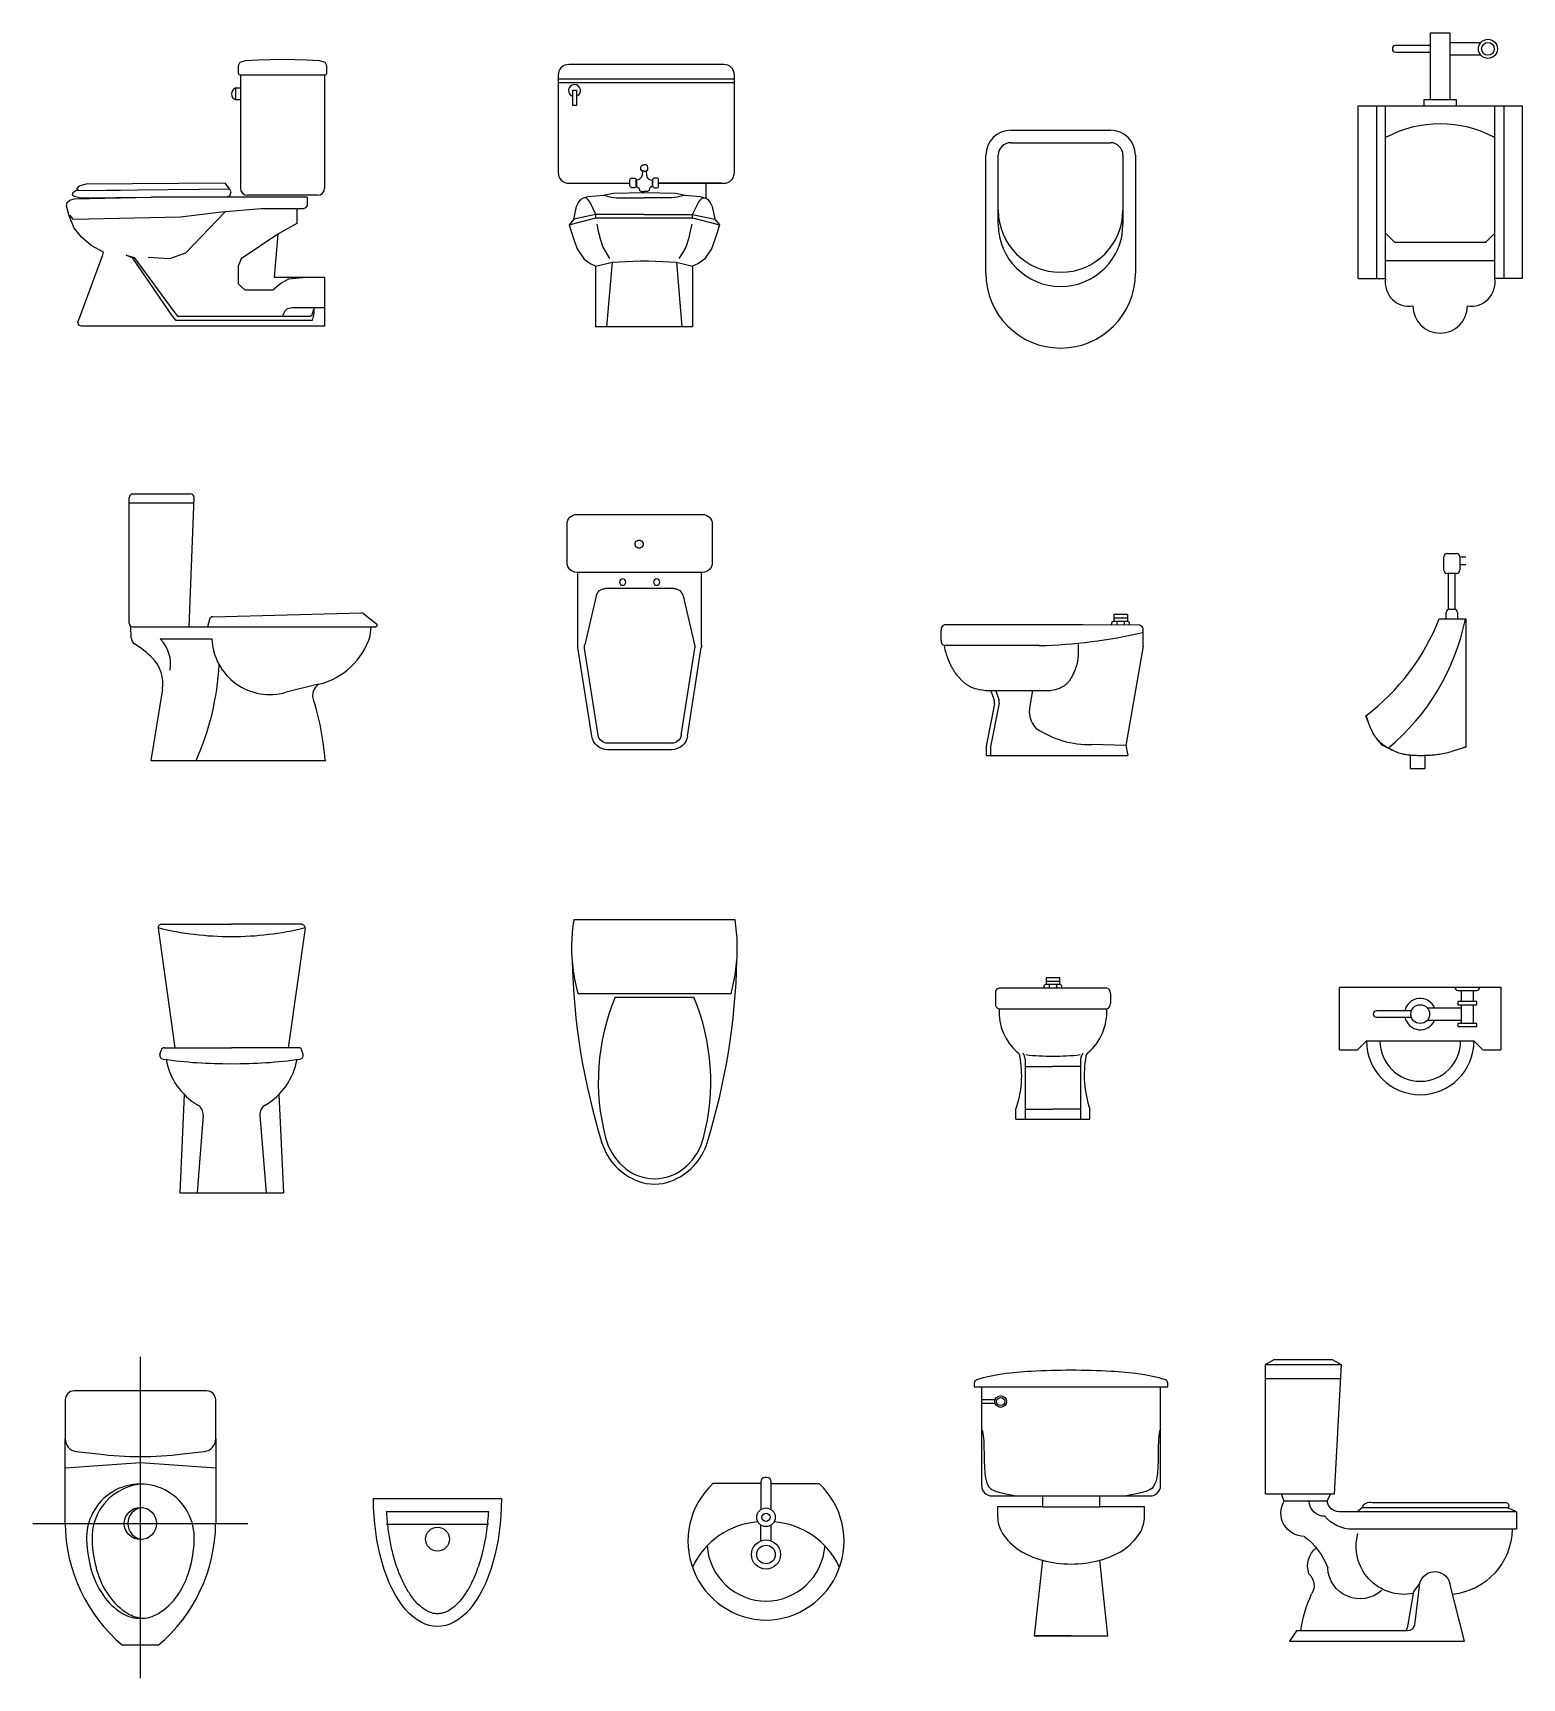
# Model space of a CAD drawing. Header units: millimetres. Extents: x 11744 to 20596, y 10966 to 15558.
# Drawn here: x 16440 to 20596, y 10966 to 15558 of the extents above; entities that cross this region are included whole.
import ezdxf

# ---------------------------------------------------------------- set-up
doc = ezdxf.new("R2010")
doc.units = ezdxf.units.MM
doc.layers.add('cad-block.com', color=44, linetype='Continuous')

# ---------------------------------------------------------------- blocks, each defined once
blk = doc.blocks.new('mc-xibet1')
for p, q in [((-235, 700), (-235, 385)), ((0, 700), (0, 385)), ((-48.6, 360), (-483.9, 360)), ((-20, 365), (-215, 365)), ((0, 136.1), (0, 0)), ((0, 50.3), (-89.5, 50.3))]:
    blk.add_line(p, q)
blk.add_lwpolyline([(-117.5, 745), (-49.4, 742.8), (-14.2, 741), (0.9, 736.7), (5, 727.6), (5, 705, -0.414214), (0, 700), (-235, 700, -0.414214), (-240, 705), (-240, 727.6), (-235.9, 736.7), (-220.8, 741), (-185.6, 742.8)], format="xyb", close=True)
blk.add_lwpolyline([(-235, 665.1), (-235, 631.2), (-248, 631.2), (-248, 665.1)], close=True)
for points in [[(-274.8, 360), (-264.6, 363.4), (-260.9, 374.5), (-264.6, 381.9), (-694.4, 377.3), (-702.8, 371.7), (-704.6, 366.2), (-699.1, 362.5), (-680.6, 357.9), (-485.5, 360)], [(-264.6, 381.9), (-277.6, 398.5), (-664.9, 395.7), (-686.1, 390.2), (-692.6, 382.8), (-686.1, 379.1), (-570.5, 378.6)], [(0, 0), (-678.6, 0), (-685.3, 2.3), (-688.6, 11.2), (-683, 24.4), (-618.9, 199.1), (-616.7, 205.7), (-651, 224.5), (-678.6, 247.7), (-698.5, 273.1), (-712.9, 307.4), (-720, 334.7), (-718.4, 345), (-710.7, 351.6), (-698.5, 354.9), (-483.9, 360)], [(-77.7, 327.1), (-177.4, 327.1), (-287.7, 317.8), (-402.1, 303.5), (-700.5, 297.4), (-710.7, 309.7)], [(-48.6, 360), (-48.6, 336.2), (-53.2, 329.8), (-59.5, 327.1), (-77.7, 327.1), (-77.7, 286.3), (-130.4, 256.6), (-140.6, 136.1), (0, 136.1)], [(-277.2, 318.7), (-387.8, 203.5), (-432.8, 187.1), (-492, 191.2)], [(-130.4, 256.6), (-232.5, 187.1), (-240.7, 166.7), (-240.7, 117.7), (-222.3, 101.3), (-144.7, 101.3), (-122.2, 119.7), (-99.7, 132), (-52.7, 136.1)], [(-30.2, 50.3), (-30.2, 33.9), (-34.3, 15.6), (-40.4, 15.6), (-414.4, 15.6), (-424.6, 27.8), (-535, 189.2), (-553.3, 197.3), (-530.9, 191.2), (-420.5, 40.1), (-410.3, 27.8), (-40.4, 27.8), (-34.8, 31.6), (-32.4, 37.5), (-30.2, 47.3)], [(-89.5, 50.3), (-104.2, 47.6), (-110.6, 41.2), (-114.6, 33.7), (-117, 27.8)]]:
    blk.add_lwpolyline(points)
for centre, radius, start, end in [((-241.8, 648.1), 17.9, 107.2999, 250.737), ((-215, 385), 20, 180, 270), ((-20, 385), 20, 270, 0)]:
    blk.add_arc(centre, radius, start, end)
blk = doc.blocks.new('md-xibet1')
for p, q in [((-240.3, 692.1), (251.7, 692.1)), ((-240.3, 682.1), (251.7, 682.1)), ((-9.6, 436.8), (-9.6, 444.4)), ((-6.9, 436.8), (-9.6, 436.8)), ((-6.9, 434.2), (-6.9, 436.8)), ((0, 434.2), (-6.9, 434.2)), ((-4.4, 452.4), (0, 452.4)), ((4.4, 452.4), (0, 452.4)), ((0, 434.2), (6.9, 434.2)), ((6.9, 434.2), (6.9, 436.8)), ((6.9, 436.8), (9.6, 436.8)), ((9.6, 436.8), (9.6, 444.4)), ((172.3, 358.5), (172.3, 400.5)), ((-210, 285), (-135, 304.3)), ((-196.8, 300), (-210, 285)), ((-135, 313.7), (-196.8, 300)), ((-135, 304.3), (-135, 313.7)), ((-135, 304.3), (0, 304.3)), ((0, 304.3), (135, 304.3)), ((135, 313.7), (196.8, 300)), ((135, 304.3), (135, 313.7)), ((196.8, 300), (210, 285)), ((210, 285), (202.5, 260.4)), ((196.8, 243.3), (187.5, 217.3)), ((202.5, 260.4), (196.8, 243.3)), ((-90, 180), (-11.4, 184.5)), ((-11.4, 184.5), (0, 184.5)), ((0, 184.5), (11.4, 184.5)), ((11.4, 184.5), (90, 180)), ((167.6, 188.6), (151.4, 176.5)), ((187.5, 217.3), (167.6, 188.6)), ((-135, 168.7), (-90, 180)), ((-135, 0), (-135, 168.7)), ((90, 180), (105, 0)), ((151.4, 176.5), (135, 168.7)), ((135, 168.7), (135, 0)), ((0, 0), (-135, 0)), ((135, 0), (0, 0))]:
    blk.add_line(p, q)
blk.add_lwpolyline([(39.9, 400.5), (221.7, 400.5, 0.414214), (251.7, 430.5), (251.7, 702.1, 0.414214), (221.7, 732.1), (-210.3, 732.1, 0.414214), (-240.3, 702.1), (-240.3, 430.5, 0.414214), (-210.3, 400.5), (-39.9, 400.5)], format="xyb")
blk.add_lwpolyline([(-189.1, 617.6), (-199.3, 617.6), (-199.3, 660.2), (-189.1, 660.2)], close=True)
for points in [[(-23.2, 410.1), (-23.2, 393.2, -0.414214), (-28.2, 388.2), (-34.9, 388.2, -0.414214), (-39.9, 393.2), (-39.9, 410.1, -0.414214), (-34.9, 415.1), (-28.2, 415.1, -0.414214)], [(23.2, 410.1), (23.2, 393.2, 0.414214), (28.2, 388.2), (34.9, 388.2, 0.414214), (39.9, 393.2), (39.9, 410.1, 0.414214), (34.9, 415.1), (28.2, 415.1, 0.414214)]]:
    blk.add_lwpolyline(points, format="xyb", close=True)
for points in [[(-5.1, 434.2), (-6.3, 423.1), (-8.3, 416.7), (-12.9, 412.4), (-17.2, 409.9), (-21.8, 409), (-21.8, 391.2), (-17.2, 388.6), (-14.6, 385.7), (-13.5, 380.8), (-11.5, 379.1), (-7.7, 378), (0, 378)], [(-9.6, 444.4), (-8.6, 448.2), (-7, 450.6), (-4.4, 452.4)], [(5.1, 434.2), (6.3, 423.1), (8.3, 416.7), (12.9, 412.4), (17.2, 409.9), (21.8, 409), (21.8, 391.2), (17.2, 388.6), (14.6, 385.7), (13.5, 380.8), (11.5, 379.1), (7.7, 378), (0, 378)], [(9.6, 444.4), (8.6, 448.2), (7, 450.6), (4.4, 452.4)], [(-196.8, 300), (-189.2, 335.7), (-183.6, 346.7), (-176.6, 355.9), (-169.4, 360.2), (-156.2, 363.3), (-114, 367.1), (-87.1, 373.4), (0, 375), (87.1, 373.4), (114, 367.1), (156.2, 363.3), (169.4, 360.2), (176.6, 355.9), (183.6, 346.7), (189.2, 335.7), (196.8, 300)], [(-23.2, 400.5), (-21.8, 400.5)], [(21.8, 400.5), (23.2, 400.5)], [(215.9, 400.5), (39.9, 400.5)], [(-135, 313.7), (-150.9, 346.5), (-156.5, 354), (-162.2, 359.6), (-165.3, 360.2)], [(-114, 367.1), (-91.5, 361.5), (-77.1, 359.6), (0, 359.6)], [(114, 367.1), (91.5, 361.5), (77.1, 359.6), (0, 359.6)], [(135, 313.7), (150.9, 346.5), (156.5, 354), (162.2, 359.6), (165.3, 360.2)], [(-210, 285), (-202.5, 260.4), (-196.8, 243.3), (-187.5, 217.3), (-167.6, 188.6), (-151.4, 176.5), (-135, 168.7)], [(0, 313.7), (-135, 313.7)], [(-132.7, 286.4), (-128.5, 267.3), (-123.2, 245.2), (-115.8, 221.9), (-106.3, 206.1), (-96.7, 190.2)], [(0, 313.7), (135, 313.7)], [(132.7, 286.4), (128.5, 267.3), (123.2, 245.2), (115.8, 221.9), (106.3, 206.1), (96.7, 190.2)], [(135, 304.3), (210, 285)], [(-90, 180), (-105, 0)], [(90, 180), (135, 168.7)]]:
    blk.add_lwpolyline(points)
blk.add_arc((-194.7, 659.2), 16.7, 289.458, 253.8834)
blk = doc.blocks.new('mb-xibet1')
for p, q in [((-175.5, 0), (175.5, 0)), ((-202.5, -135), (-202.5, -27)), ((202.5, -27), (202.5, -135)), ((175.5, -162), (-175.5, -162)), ((-172.7, -364.8), (-172.7, -162)), ((172.7, -364.8), (172.7, -162)), ((-121.4, -227.9), (-153.1, -363.8)), ((95.1, -207), (-95.1, -207)), ((121.4, -227.9), (153.1, -363.8)), ((-133.8, -618.9), (-172.1, -371.7)), ((-116, -616.1), (-153.5, -374.1)), ((116, -616.1), (153.5, -374.1)), ((133.8, -618.9), (172.1, -371.7)), ((89.3, -639), (-89.3, -639)), ((89.3, -657), (-89.3, -657))]:
    blk.add_line(p, q)
at = {"extrusion": (0, 0, -1)}
for centre, major_axis, start_param, end_param in [((-175.5, -27), (19.1, 19.1), 3.926991, 5.497787), ((175.5, -27), (-19.1, 19.1), 0.785398, 2.356194), ((-1.5, -83.2), (-7.95, 7.95), 5.497787, 8.63938), ((-1.5, -83.2), (-7.95, 7.95), 2.356194, 5.497787), ((-175.5, -135), (-19.1, 19.1), 3.926991, 5.497787), ((175.5, -135), (19.1, 19.1), 0.785398, 2.356194), ((-47.5, -189), (6.36, 6.36), 3.926991, 10.210176), ((47.5, -189), (6.36, 6.36), 3.926991, 10.210176), ((-95.1, -234), (-19.1, 19.1), 5.72721, 7.068583), ((95.1, -234), (19.1, 19.1), -0.785398, 0.555976), ((-127.7, -364.8), (31.8, 31.8), 3.773102, 3.926991), ((-127.7, -364.8), (31.8, 31.8), 3.773102, 3.926991), ((-126.8, -370), (-19.1, 19.1), 5.343898, 5.72721), ((126.8, -370), (19.1, 19.1), 0.555976, 0.939287), ((127.7, -364.8), (-31.8, 31.8), 2.356194, 2.510084), ((-89.3, -612), (31.8, 31.8), 2.356194, 3.773102), ((-89.3, -612), (-19.1, 19.1), 3.926991, 5.343898), ((89.3, -612), (19.1, 19.1), 0.939287, 2.356194), ((89.3, -612), (-31.8, 31.8), 2.510084, 3.926991)]:
    blk.add_ellipse(centre, major_axis=major_axis, ratio=1, start_param=start_param, end_param=end_param, dxfattribs=at)
blk = doc.blocks.new('mc-xibet2')
for p, q in [((0, 0), (0, 351)), ((0, 336.5), (181.2, 336.5)), ((10, 361), (171.8, 361)), ((167.7, -10), (181.8, 350.6)), ((224.3, 10.9), (218.5, -10)), ((233.6, 18.3), (649, 29)), ((655.5, 26.8), (690.5, -1.1)), ((6, -40.3), (4.9, -8.6)), ((10, -10), (687.4, -10)), ((87, -43.8), (231.2, -43.8)), ((673, -34.9), (675.4, -10)), ((529.1, -170.4), (438.3, -192.4)), ((93, -184), (60.3, -383.1)), ((60.3, -383.1), (546.9, -383.1))]:
    blk.add_line(p, q)
for centre, radius, start, end in [((10, 351), 10, 90, 180), ((171.8, 351), 10, 357.7696, 90), ((10, 0), 10, 180, 270), ((233.9, 8.3), 10, 91.4775, 164.504), ((649.3, 19), 10, 51.4185, 91.4775), ((26, -40.5), 20, 179.3414, 238.129), ((16.2, -114.4), 100, 350.657, 44.8679), ((392.7, -37.4), 161.6, 182.2775, 286.3759), ((481.8, 24), 200, 283.6647, 342.8891), ((687.4, -5), 5, 270, 51.4185), ((-130.2, -291.8), 275.8, 44.8679, 58.129), ((-5.6, -167.7), 100, 350.657, 44.8679), ((-509.2, -74.2), 761.8, 336.0797, 356.8608), ((548.9, -201.4), 36.8, 122.256, 186.5277), ((-167.5, -429.8), 715.9, 3.7354, 18.2488)]:
    blk.add_arc(centre, radius, start, end)
for p in [(687.4, -10), (546.9, -383.1)]:
    blk.add_point(p)
blk = doc.blocks.new('mb-xibet2')
for p, q in [((225, 0), (-225, 0)), ((230.7, -51.1), (225, 0)), ((230.7, -104.2), (230.7, -51.1)), ((225.2, -154.5), (230.7, -104.2)), ((213.5, -206.4), (225.2, -154.5)), ((213.5, -206.4), (-213.5, -206.4)), ((-109.7, -215.8), (109.7, -215.8))]:
    blk.add_line(p, q)
for centre, radius, start, end in [((240.8, -77.6), 472.2, 170.5377, 187.7399), ((1627.4, -71.8), 1857.7, 181.2224, 197.2477), ((-1627.4, -71.8), 1857.7, 342.7523, 358.7776), ((240.8, -77.6), 472.2, 187.7399, 195.822), ((456.8, -451.9), 613.7, 157.3737, 194.7786), ((-456.8, -451.9), 613.7, 345.2214, 22.6263), ((12.4, -573.2), 166.7, 197.2477, 249.5476), ((23.7, -566.2), 165.8, 194.7786, 226.8543), ((-12.4, -573.2), 166.7, 290.4524, 342.7523), ((-23.7, -566.2), 165.8, 313.1457, 345.2214), ((0, -591.5), 131.2, 226.8543, 313.1457), ((0, -606.5), 131.2, 249.5476, 290.4524)]:
    blk.add_arc(centre, radius, start, end)
blk = doc.blocks.new('md-xibet2')
for p, q in [((-205.1, 738.3), (-158.2, 405)), ((-195.1, 749.4), (0, 749.4)), ((195.1, 749.4), (0, 749.4)), ((205.1, 738.3), (158.2, 405)), ((-199.7, 385.8), (-196.6, 397.5)), ((-186.9, 405), (0, 405)), ((186.9, 405), (0, 405)), ((199.7, 385.8), (196.6, 397.5)), ((-132.4, 274.8), (-144.6, 0)), ((132.4, 274.8), (144.6, 0)), ((-79.4, 216.8), (-96.3, 0)), ((79.4, 216.8), (96.3, 0)), ((-144.6, 0), (144.6, 0))]:
    blk.add_line(p, q)
for centre, radius, start, end in [((-195.1, 739.4), 10, 90, 186.4192), ((0, 1575.2), 859.9, 256.2007, 270), ((0, 1575.2), 859.9, 270, 283.7993), ((195.1, 739.4), 10, 353.5808, 90), ((-190, 383.3), 10, 165.3346, 261.8645), ((-186.9, 395), 10, 90, 165.3346), ((-10, 1642.4), 1282, 261.8645, 270.4469), ((0, 405.2), 185.8, 190.2249, 239.5635), ((10, 1642.4), 1282, 269.5531, 278.1355), ((0, 405.2), 185.8, 300.4365, 349.7751), ((186.9, 395), 10, 14.6654, 90), ((190, 383.3), 10, 278.1355, 14.6654), ((-109.3, 219.1), 30, 355.5565, 59.5635), ((109.3, 219.1), 30, 120.4365, 184.4435)]:
    blk.add_arc(centre, radius, start, end)
blk = doc.blocks.new('md-xibet3')
for p, q in [((-270, 705), (-270, 695)), ((-270, 695), (-250, 695)), ((-250, 695), (250, 695)), ((-250, 695), (-250, 420)), ((250, 695), (270, 695)), ((250, 420), (250, 695)), ((270, 695), (270, 705)), ((-250, 659.1), (-211.8, 659.1)), ((-250, 648.9), (-212, 648.9)), ((-250, 576.6), (-246.9, 570.1)), ((-246.9, 570.1), (-244.9, 558.9)), ((-244.9, 558.9), (-243.7, 543.9)), ((244.9, 558.9), (243.7, 543.9)), ((246.9, 570.1), (244.9, 558.9)), ((250, 576.6), (246.9, 570.1)), ((-243.7, 543.9), (-243.2, 526.4)), ((-243.2, 526.4), (-242.9, 507.5)), ((-242.9, 507.5), (-242.6, 488.4)), ((242.9, 507.5), (242.6, 488.4)), ((243.2, 526.4), (242.9, 507.5)), ((243.7, 543.9), (243.2, 526.4)), ((-242.6, 488.4), (-242, 470.1)), ((-242, 470.1), (-240.9, 453.8)), ((242, 470.1), (240.9, 453.8)), ((242.6, 488.4), (242, 470.1)), ((-240.9, 453.8), (-238.9, 440.5)), ((-238.9, 440.5), (-236.3, 429.9)), ((-236.3, 429.9), (-233, 421.8)), ((-233, 421.8), (-229.3, 415.7)), ((-229.3, 415.7), (-225.3, 411.3)), ((229.3, 415.7), (225.3, 411.3)), ((233, 421.8), (229.3, 415.7)), ((236.3, 429.9), (233, 421.8)), ((238.9, 440.5), (236.3, 429.9)), ((240.9, 453.8), (238.9, 440.5)), ((-225.3, 411.3), (-221, 408.1)), ((-221, 408.1), (-216.7, 405.9)), ((-220, 390), (-205, 390)), ((-220, 390), (-80, 390)), ((-216.7, 405.9), (-212.5, 404.3)), ((-212.5, 404.3), (-208.3, 402.8)), ((-208.3, 402.8), (-204, 401.5)), ((-204, 401.5), (-199.2, 400.1)), ((-199.2, 400.1), (-193.5, 398.6)), ((-193.5, 398.6), (-186.5, 397)), ((-186.5, 397), (-177.9, 395.1)), ((-177.9, 395.1), (-167.4, 392.8)), ((-167.4, 392.8), (-154.6, 390)), ((-80, 390), (-80, 360)), ((-80, 390), (80, 390)), ((80, 360), (80, 390)), ((80, 390), (220, 390)), ((167.4, 392.8), (154.6, 390)), ((177.9, 395.1), (167.4, 392.8)), ((186.5, 397), (177.9, 395.1)), ((193.5, 398.6), (186.5, 397)), ((199.2, 400.1), (193.5, 398.6)), ((204, 401.5), (199.2, 400.1)), ((208.3, 402.8), (204, 401.5)), ((205, 390), (220, 390)), ((212.5, 404.3), (208.3, 402.8)), ((216.7, 405.9), (212.5, 404.3)), ((221, 408.1), (216.7, 405.9)), ((225.3, 411.3), (221, 408.1)), ((-205, 360), (-205, 333.4)), ((-80, 360), (-205, 360)), ((-80, 360), (80, 360)), ((205, 360), (80, 360)), ((205, 333.4), (205, 360)), ((-80, 210.4), (-103, 0)), ((103, 0), (80, 210.4)), ((0, 0), (-103, 0)), ((-103, 0), (103, 0))]:
    blk.add_line(p, q)
for radius in [16.2, 11.2]:
    blk.add_circle((-196.5, 653.6), radius)
for centre, radius, start, end in [((-54.9, -295.3), 1034.6, 93.1449, 97.5559), ((0, -1294.1), 2034.9, 90, 93.1449), ((0, -1294.1), 2034.9, 86.8551, 90), ((54.9, -295.3), 1034.6, 82.4441, 86.8551), ((-260.5, 705), 9.5, 107.7568, 180), ((-136, 316.2), 417.8, 97.5559, 107.7568), ((136, 316.2), 417.8, 72.2432, 82.4441), ((260.5, 705), 9.5, 0, 72.2432), ((-220, 420), 30, 180, 270), ((220, 420), 30, 270, 0), ((-116.1, 333.4), 88.9, 180, 212.4732), ((116.1, 333.4), 88.9, 327.5268, 0), ((-60.5, 368.8), 154.8, 212.4732, 236.9416), ((60.5, 368.8), 154.8, 303.0584, 327.5268), ((-24, 425), 221.8, 236.9416, 254.9121), ((24, 425), 221.8, 285.0879, 303.0584), ((0, 513.9), 313.9, 254.9121, 255.2338), ((0, 513.9), 313.9, 255.2338, 284.7662), ((0, 513.9), 313.9, 284.7662, 285.0879)]:
    blk.add_arc(centre, radius, start, end)
blk = doc.blocks.new('mc-xibet3')
for p, q in [((25.2, 376.4), (0, 361.7)), ((25.2, 376.4), (186, 376.4)), ((186, 376.4), (211.2, 361.7)), ((0, 0), (0, 361.7)), ((0, 361.7), (211.2, 361.7)), ((0, 322.6), (211.2, 322.6)), ((211.2, 361.7), (191.6, 0)), ((191.6, 0), (0, 0)), ((52.2, -19.6), (44.4, 0)), ((172.2, -19.6), (181.5, 0)), ((172.2, -19.6), (52.2, -19.6)), ((269.7, -37.7), (255.6, -48.9)), ((676.4, -37.7), (269.7, -37.7)), ((297.9, -23.6), (670.8, -23.6)), ((700, -48.9), (676.4, -37.7)), ((700, -48.9), (205.2, -48.9)), ((700, -48.9), (700, -97.8)), ((700, -97.8), (242.9, -97.8)), ((413.3, -271.4), (397.6, -363.7)), ((430.4, -248.7), (413.3, -271.4)), ((429.1, -257.9), (415.5, -364.6)), ((555.2, -410.6), (514.7, -248.9)), ((86.9, -381.7), (66.6, -410.6)), ((66.6, -410.6), (555.2, -410.6)), ((396.1, -381.7), (86.9, -381.7))]:
    blk.add_line(p, q)
at = {"extrusion": (0, 0, -1)}
for centre, major_axis, start_param, end_param in [((107.9, -52.8), (45.9, 45.9), 2.350438, 4.465056), ((165.3, -18.3), (-30.7, 30.7), 3.912186, 5.468777), ((205.2, -15.7), (-23.5, 23.5), 3.926991, 5.380387), ((290.9, -44.8), (-15.8, 15.8), 5.819805, 7.390602), ((670.8, -31.8), (5.79, 5.79), -0.785398, 1.594707), ((242.9, 2.3), (70.8, 70.8), 2.356194, 3.233382), ((-15.8, -278.1), (143.4, 143.4), -0.126587, 0.420864), ((387.1, -145.6), (94.8, 94.8), 2.167025, 4.199673), ((503.8, -96.4), (130.2, 130.2), 0.792685, 2.255359), ((182.1, -199.9), (-45.7, 45.7), 5.149759, 6.399568), ((89.7, -254.9), (-32.3, 32.3), 1.549717, 2.901368), ((263.4, -202.3), (-63.5, 63.5), 3.196027, 5.458373), ((472.5, -259.5), (30.7, 30.7), 3.962967, 6.822993), ((454.1, -430.2), (-253.8, 253.8), 5.633382, 5.933845), ((347.4, -355.1), (-36, 36), 2.525405, 2.904971), ((396.1, -362.1), (13.8, 13.8), 0.912074, 2.356194)]:
    blk.add_ellipse(centre, major_axis=major_axis, ratio=1, start_param=start_param, end_param=end_param, dxfattribs=at)
blk = doc.blocks.new('mb-xibet3')
for p, q in [((185, 0), (-185, 0)), ((-210, -25), (-210, -134)), ((210, -134), (210, -25)), ((-210, -370), (-210, -134)), ((210, -134), (210, -370)), ((-179.1, -168.8), (-118.2, -176)), ((118.2, -176), (179.1, -168.8)), ((-210, -215), (0, -200)), ((0, -200), (210, -215)), ((50, -710), (-50, -710))]:
    blk.add_line(p, q)
blk.add_circle((0, -370), 45)
for centre, radius, start, end in [((-185, -25), 25, 90, 180), ((185, -25), 25, 0, 90), ((-175, -134), 35, 180, 263.211), ((175, -134), 35, 276.789, 0), ((0, 817), 1000, 263.211, 276.789), ((0, -410), 150.2, 357.1299, 182.8701), ((15, -410), 150.2, 92.8613, 182.8701), ((10, -370), 45, 96.3794, 263.6206), ((240.5, -365.7), 450.5, 180.5512, 229.851), ((-240.5, -365.7), 450.5, 310.149, 359.4488), ((194.4, -405), 344.7, 182.0821, 195.8931), ((209.4, -405), 344.7, 182.0821, 195.8931), ((-194.4, -405), 344.7, 344.1069, 357.9179), ((98.7, -432.2), 245.2, 195.8931, 214.5044), ((113.7, -432.2), 245.2, 195.8931, 214.5044), ((-98.7, -432.2), 245.2, 325.4956, 344.1069), ((38.2, -473.8), 171.8, 214.5044, 238.9274), ((53.2, -473.8), 171.8, 214.5044, 238.9274), ((-38.2, -473.8), 171.8, 301.0726, 325.4956), ((0, -537.3), 97.7, 238.9274, 270), ((15, -537.3), 97.7, 238.9274, 265.5985), ((0, -537.3), 97.7, 270, 301.0726)]:
    blk.add_arc(centre, radius, start, end)
at = {"layer": 'cad-block.com'}
for p, q in [((0, -801.7), (0, 94.8)), ((-300, -370), (300, -370))]:
    blk.add_line(p, q, dxfattribs=at)
blk = doc.blocks.new('md-tieunu1')
for p, q in [((-25.2, 365.5), (-25.2, 368.4)), ((20.1, 375.6), (-20.1, 375.6)), ((-19.1, 394.3), (-19.1, 375.6)), ((19.1, 394.3), (-19.1, 394.3)), ((-19.1, 384.9), (19.1, 384.9)), ((-10.1, 375.6), (-10.1, 365.5)), ((10.1, 375.6), (10.1, 365.5)), ((19.1, 375.6), (19.1, 394.3)), ((25.2, 365.5), (25.2, 368.4)), ((-160.2, 351.1), (-160.2, 322.3)), ((150.1, 365.5), (-150.1, 365.5)), ((160.2, 351.1), (160.2, 322.3)), ((-150.1, 307.9), (150.1, 307.9)), ((-77.3, 167.6), (-77.3, 0)), ((-77.3, 147.1), (0, 147.1)), ((77.3, 147.1), (0, 147.1)), ((77.3, 167.6), (77.3, 0)), ((-103.3, 0), (-103.3, 27.3)), ((-103.3, 0), (103.3, 0)), ((-77.3, 27.3), (0, 27.3)), ((77.3, 27.3), (0, 27.3)), ((103.3, 0), (103.3, 27.3))]:
    blk.add_line(p, q)
for centre, radius, start, end in [((-18.8, 369.3), 6.41, 101.7917, 188.2243), ((18.8, 369.3), 6.41, 351.7757, 78.2083), ((-147.5, 353), 12.8, 101.7917, 188.2243), ((-147.5, 320.5), 12.8, 171.7757, 258.2083), ((147.5, 353), 12.8, 351.7757, 78.2083), ((147.5, 320.5), 12.8, 281.7917, 8.2243), ((-0.1, 299.2), 150.2, 176.6516, 229.662), ((0.1, 299.2), 150.2, 310.338, 3.3484), ((-106.4, 173.4), 14.4, 8.1732, 51.3301), ((-136.4, 156.6), 60.1, 10.5822, 27.3782), ((136.4, 156.6), 60.1, 152.6218, 169.4178), ((106.4, 173.4), 14.4, 128.6699, 171.8268), ((-375.8, 122.5), 288.6, 340.7435, 10.5847), ((-11.7, 694.9), 519.1, 262.881, 271.2927), ((11.7, 694.9), 519.1, 268.7073, 277.119), ((375.8, 122.5), 288.6, 169.4153, 199.2565)]:
    blk.add_arc(centre, radius, start, end)
blk = doc.blocks.new('mc-tieunu1')
for p, q in [((-45, 364.8), (-45, 367.7)), ((0.3, 374.9), (-40, 374.9)), ((-39, 393.6), (-39, 374.9)), ((-0.7, 393.6), (-39, 393.6)), ((-0.7, 384.2), (-39, 384.2)), ((-29.9, 374.9), (-29.9, 364.8)), ((-9.8, 374.9), (-9.8, 364.8)), ((-0.7, 393.6), (-0.7, 374.9)), ((5.4, 364.8), (5.4, 367.7)), ((-521, 350.4), (-521, 321.6)), ((-124.1, 364.8), (-510.9, 364.8)), ((33.5, 364), (-124.1, 364.8)), ((43.1, 309), (43.1, 349.6)), ((-246.9, 307.3), (-510.9, 307.3)), ((-510.1, 301.6), (-510.9, 307.3)), ((-509.2, 296.5), (-510.1, 301.6)), ((-508.1, 291.7), (-509.2, 296.5)), ((-507, 287.2), (-508.1, 291.7)), ((-505.8, 283.1), (-507, 287.2)), ((-504.6, 279.3), (-505.8, 283.1)), ((-503.3, 275.7), (-504.6, 279.3)), ((-502.1, 272.4), (-503.3, 275.7)), ((-138.6, 277.5), (-138.9, 273.1)), ((-138.3, 282.1), (-138.6, 277.5)), ((-138.4, 310.5), (-138.2, 304)), ((-138.2, 287), (-138.3, 282.1)), ((-138.2, 304), (-138.1, 298)), ((-138.1, 292.3), (-138.2, 287)), ((-138.1, 298), (-138.1, 292.3)), ((42.8, 305.6), (-4.8, 28.7)), ((-500.9, 269.3), (-502.1, 272.4)), ((-499.7, 266.3), (-500.9, 269.3)), ((-498.5, 263.5), (-499.7, 266.3)), ((-497.4, 260.8), (-498.5, 263.5)), ((-496.2, 258.2), (-497.4, 260.8)), ((-495, 255.7), (-496.2, 258.2)), ((-493.8, 253.3), (-495, 255.7)), ((-492.6, 250.8), (-493.8, 253.3)), ((-491.3, 248.4), (-492.6, 250.8)), ((-490, 246), (-491.3, 248.4)), ((-488.7, 243.6), (-490, 246)), ((-487.3, 241.2), (-488.7, 243.6)), ((-486, 238.8), (-487.3, 241.2)), ((-484.5, 236.5), (-486, 238.8)), ((-483.1, 234.2), (-484.5, 236.5)), ((-481.6, 232), (-483.1, 234.2)), ((-480.1, 229.9), (-481.6, 232)), ((-478.6, 227.8), (-480.1, 229.9)), ((-150.2, 232), (-151.4, 229.3)), ((-148.9, 234.7), (-150.2, 232)), ((-147.8, 237.5), (-148.9, 234.7)), ((-146.6, 240.4), (-147.8, 237.5)), ((-145.5, 243.2), (-146.6, 240.4)), ((-144.5, 246.1), (-145.5, 243.2)), ((-143.6, 249), (-144.5, 246.1)), ((-142.7, 252), (-143.6, 249)), ((-141.9, 255.1), (-142.7, 252)), ((-141.1, 258.3), (-141.9, 255.1)), ((-140.5, 261.7), (-141.1, 258.3)), ((-139.9, 265.3), (-140.5, 261.7)), ((-139.4, 269.1), (-139.9, 265.3)), ((-138.9, 273.1), (-139.4, 269.1)), ((-477, 225.7), (-478.6, 227.8)), ((-475.4, 223.7), (-477, 225.7)), ((-473.8, 221.7), (-475.4, 223.7)), ((-472.1, 219.8), (-473.8, 221.7)), ((-470.4, 217.9), (-472.1, 219.8)), ((-468.7, 216), (-470.4, 217.9)), ((-467, 214.1), (-468.7, 216)), ((-465.2, 212.3), (-467, 214.1)), ((-463.4, 210.4), (-465.2, 212.3)), ((-461.5, 208.7), (-463.4, 210.4)), ((-459.7, 206.9), (-461.5, 208.7)), ((-457.9, 205.3), (-459.7, 206.9)), ((-456.1, 203.7), (-457.9, 205.3)), ((-454.4, 202.2), (-456.1, 203.7)), ((-452.6, 200.8), (-454.4, 202.2)), ((-450.9, 199.4), (-452.6, 200.8)), ((-449.2, 198.2), (-450.9, 199.4)), ((-447.4, 196.9), (-449.2, 198.2)), ((-445.5, 195.7), (-447.4, 196.9)), ((-443.5, 194.5), (-445.5, 195.7)), ((-441.3, 193.2), (-443.5, 194.5)), ((-439, 192), (-441.3, 193.2)), ((-436.4, 190.7), (-439, 192)), ((-433.4, 189.4), (-436.4, 190.7)), ((-429.9, 188), (-433.4, 189.4)), ((-425.5, 186.6), (-429.9, 188)), ((-420.3, 185.3), (-425.5, 186.6)), ((-413.9, 183.9), (-420.3, 185.3)), ((-406.2, 182.6), (-413.9, 183.9)), ((-202, 184), (-208.3, 182.6)), ((-196.7, 185.5), (-202, 184)), ((-192.2, 186.9), (-196.7, 185.5)), ((-188.5, 188.4), (-192.2, 186.9)), ((-185.4, 189.9), (-188.5, 188.4)), ((-182.7, 191.4), (-185.4, 189.9)), ((-180.3, 192.9), (-182.7, 191.4)), ((-178.2, 194.3), (-180.3, 192.9)), ((-176.2, 195.7), (-178.2, 194.3)), ((-174.4, 197), (-176.2, 195.7)), ((-172.6, 198.4), (-174.4, 197)), ((-171, 199.8), (-172.6, 198.4)), ((-169.5, 201.3), (-171, 199.8)), ((-168, 202.8), (-169.5, 201.3)), ((-166.5, 204.5), (-168, 202.8)), ((-165.1, 206.2), (-166.5, 204.5)), ((-163.7, 208.1), (-165.1, 206.2)), ((-162.2, 210.1), (-163.7, 208.1)), ((-160.8, 212.2), (-162.2, 210.1)), ((-159.5, 214.4), (-160.8, 212.2)), ((-158.1, 216.7), (-159.5, 214.4)), ((-156.7, 219), (-158.1, 216.7)), ((-155.4, 221.5), (-156.7, 219)), ((-154, 224), (-155.4, 221.5)), ((-152.7, 226.6), (-154, 224)), ((-151.4, 229.3), (-152.7, 226.6)), ((-396.9, 181.3), (-406.2, 182.6)), ((-215.7, 181.3), (-396.9, 181.3)), ((-371.5, 144.4), (-394.8, 26.6)), ((-358.6, 146.3), (-382.7, 24.2)), ((-381.8, 181.3), (-372.3, 154.9)), ((-368.2, 181.3), (-359.3, 156.7)), ((-265.2, 181.6), (-273, 139.1)), ((-208.3, 182.6), (-215.7, 181.3)), ((-395.2, 22.7), (-395.2, 0)), ((-395.2, 0), (0, 0)), ((-383.1, 20.3), (-383.1, 0)), ((-4.8, 28.7), (-100.5, 31.3)), ((-4.8, 28.7), (0, 0))]:
    blk.add_line(p, q)
for centre, radius, start, end in [((-38.7, 368.6), 6.41, 101.7917, 188.2243), ((-1, 368.6), 6.41, 351.7757, 78.2083), ((-508.3, 352.3), 12.8, 101.7917, 188.2243), ((-508.3, 319.8), 12.8, 171.7757, 258.2083), ((-284.8, 1759.1), 1452.4, 271.4969, 283.013), ((30.1, 351.3), 13.1, 352.5358, 74.7657), ((22.8, 309), 20.3, 350.2862, 0.0269), ((-391.2, 148.3), 20, 348.821, 19.2285), ((-378.3, 150.1), 20, 348.821, 19.2285), ((-205.8, 124.2), 68.9, 167.5768, 224.3291), ((-106.9, 297.7), 266.6, 236.2404, 271.3851), ((-374.9, 22.7), 20.2, 168.9069, 180.04), ((-362.9, 20.3), 20.2, 168.9069, 180.04)]:
    blk.add_arc(centre, radius, start, end)
blk = doc.blocks.new('tieunam2')
for p, q in [((-26.67, 0), (26.67, 0)), ((-26.67, -185.42), (-26.67, 0)), ((26.67, 0), (26.67, -185.42)), ((-26.67, -35.56), (-124.46, -35.56)), ((26.67, -26.67), (113.8682, -26.67)), ((-124.46, -53.34), (-26.67, -53.34)), ((113.5888, -62.23), (26.67, -62.23)), ((-228.6, -685.8), (-228.6, -203.2)), ((-228.6, -203.2), (228.6, -203.2)), ((-177.8, -203.2), (-177.8, -685.8)), ((-152.4, -685.8), (-152.4, -203.2)), ((-44.45, -203.2), (-44.45, -185.42)), ((-44.45, -185.42), (44.45, -185.42)), ((44.45, -185.42), (44.45, -203.2)), ((152.4, -685.8), (152.4, -203.2)), ((177.8, -203.2), (177.8, -685.8)), ((228.6, -203.2), (228.6, -685.8)), ((-152.4, -558.8), (-127, -584.2)), ((-127, -584.2), (127, -584.2)), ((127, -584.2), (152.4, -558.8)), ((-152.4, -635), (152.4, -635)), ((-228.6, -685.8), (-152.4, -685.8)), ((228.6, -685.8), (152.4, -685.8))]:
    blk.add_line(p, q)
for radius in [26.67, 17.78]:
    blk.add_circle((133.35, -44.45), radius)
for centre, radius, start, end in [((-124.46, -44.45), 8.89, 90, 270), ((0, -577.85), 323.85, 61.92752, 118.0725), ((-86.7918, -696.3842), 66.4647, 170.8376, 279.1623), ((86.7918, -696.3842), 66.4647, 260.8377, 9.162352), ((0, -762), 76.2, 180, 0)]:
    blk.add_arc(centre, radius, start, end)
blk.add_point((127, -584.2))
blk = doc.blocks.new('mb-tieunam2')
for p, q in [((-225, 0), (225, 0)), ((-225, -175), (-225, 0)), ((96.25, 0), (166.25, 0)), ((225, 0), (225, -175)), ((105, -8.75), (157.5, -8.75)), ((105, -40), (105, -48.75)), ((157.5, -40), (105, -40)), ((113.75, -8.75), (113.75, -40)), ((148.75, -40), (148.75, -8.75)), ((157.5, -48.75), (157.5, -40)), ((-24.5, -66.2525), (-122.5, -66.2525)), ((-122.5, -83.75), (-24.5, -83.75)), ((19.325, -57.5), (113.75, -57.5)), ((105, -48.75), (157.5, -48.75)), ((113.75, -48.75), (113.75, -101.25)), ((148.75, -101.25), (148.75, -48.75)), ((113.75, -92.5), (19.6, -92.5)), ((105, -101.25), (105, -110.0025)), ((157.5, -101.25), (105, -101.25)), ((105, -110.0025), (157.5, -110.0025)), ((157.5, -110.0025), (157.5, -101.25)), ((-225, -175), (-175, -175)), ((-175, -175), (-150, -150)), ((-150, -150), (150, -150)), ((150, -150), (175, -175)), ((175, -175), (225, -175))]:
    blk.add_line(p, q)
blk.add_circle((0, -75), 26.25)
for centre, radius, start, end in [((105.375, 0.385), 9.1422, 182.4084, 267.5916), ((157.125, 0.385), 9.1422, 272.4084, 357.5916), ((0, -75), 43.75, 22.85047, 168.577), ((-122.5, -75), 8.75, 90, 270), ((0, -75), 43.75, 191.8763, 336.5863), ((0, -150), 150, 180, 0), ((0, -150), 112.5, 180, 0)]:
    blk.add_arc(centre, radius, start, end)
blk = doc.blocks.new('md-tieunam3')
for p, q in [((-139.1, 0), (139.1, 0)), ((-139.1, -34.8), (139.1, -34.8)), ((-139.1, -34.8), (139.1, -34.8)), ((-208.7, -399.3), (-208.7, -69.6)), ((-173.9, -222.6), (-173.9, -69.6)), ((-173.9, -262.3), (-173.9, -69.6)), ((173.9, -69.6), (173.9, -222.6)), ((173.9, -69.6), (173.9, -262.3)), ((208.7, -69.6), (208.7, -399.3))]:
    blk.add_line(p, q)
for centre, radius, start, end in [((-139.1, -69.6), 69.6, 90, 180), ((139.1, -69.6), 69.6, 0, 90), ((-139.1, -69.6), 34.8, 90, 180), ((-139.1, -69.6), 34.8, 90, 180), ((139.1, -69.6), 34.8, 0, 90), ((139.1, -69.6), 34.8, 0, 90), ((0, -222.6), 173.9, 180, 0), ((0, -262.3), 173.9, 180, 0), ((0, -399.3), 208.7, 180, 0)]:
    blk.add_arc(centre, radius, start, end)
blk = doc.blocks.new('mc-tieunam3')
for p, q in [((-61, 493.7), (-61, 531)), ((-52, 540), (-39.1, 540)), ((-39.1, 540), (-26.1, 540)), ((-17.1, 531), (0, 531)), ((-17.1, 531), (-17.1, 493.7)), ((-17.1, 509.7), (0, 509.7)), ((-39.1, 484.7), (-52, 484.7)), ((-48.3, 384.5), (-48.3, 484.7)), ((-26.1, 484.7), (-39.1, 484.7)), ((-29.8, 384.5), (-29.8, 484.7)), ((-55, 357.2), (-55, 375.5)), ((-46.1, 384.5), (-39.1, 384.5)), ((-39.1, 384.5), (-32, 384.5)), ((-23.1, 375.5), (-23.1, 357.2)), ((-273.5, 74.2), (-278.2, 88)), ((-269.3, 62.8), (-273.5, 74.2)), ((-245.1, 19.3), (-247.3, 22)), ((-242.9, 16.9), (-245.1, 19.3)), ((-240.5, 14.5), (-242.9, 16.9)), ((-238.1, 12.2), (-240.5, 14.5)), ((-235.5, 10), (-238.1, 12.2)), ((-232.6, 7.8), (-235.5, 10)), ((-229.6, 5.5), (-232.6, 7.8)), ((-226.3, 3.3), (-229.6, 5.5)), ((-222.8, 1), (-226.3, 3.3)), ((-219.2, -1.2), (-222.8, 1)), ((0, 0.8), (-5.4, -1.2)), ((-215.6, -3.4), (-219.2, -1.2)), ((-211.8, -5.5), (-215.6, -3.4)), ((-208.1, -7.5), (-211.8, -5.5)), ((-204.4, -9.3), (-208.1, -7.5)), ((-197.2, -12.7), (-200.8, -11.1)), ((-193.7, -14.1), (-197.2, -12.7)), ((-176.2, -19.7), (-179.7, -18.8)), ((-172.6, -20.5), (-176.2, -19.7)), ((-169, -21.2), (-172.6, -20.5)), ((-165.3, -21.8), (-169, -21.2)), ((-161.6, -22.3), (-165.3, -21.8)), ((-157.9, -22.8), (-161.6, -22.3)), ((-154.1, -23.1), (-157.9, -22.8)), ((-155.4, -22.3), (-155.4, -60.1)), ((-150.3, -23.4), (-154.1, -23.1)), ((-146.5, -23.7), (-150.3, -23.4)), ((-142.7, -23.9), (-146.5, -23.7)), ((-138.8, -24), (-142.7, -23.9)), ((-134.9, -24.1), (-138.8, -24)), ((-131, -24.1), (-134.9, -24.1)), ((-127.1, -24.2), (-131, -24.1)), ((-123.1, -24.1), (-127.1, -24.2)), ((-119.1, -24.1), (-123.1, -24.1)), ((-115.1, -24), (-119.1, -24.1)), ((-111.1, -23.8), (-115.1, -24)), ((-113.7, -60.1), (-113.7, -22.3)), ((-107.1, -23.7), (-111.1, -23.8)), ((-103, -23.5), (-107.1, -23.7)), ((-98.9, -23.3), (-103, -23.5)), ((-94.8, -23), (-98.9, -23.3)), ((-18.8, -6.1), (-24.8, -8.1)), ((-12.4, -3.8), (-18.8, -6.1)), ((-5.4, -1.2), (-12.4, -3.8)), ((-155.4, -60.1), (-134.6, -60.1)), ((-134.6, -60.1), (-113.7, -60.1))]:
    blk.add_line(p, q)
blk.add_lwpolyline([(-179.7, -18.8), (-183.2, -17.8), (-186.7, -16.7), (-190.2, -15.5), (-197.1, -12.8), (-233.9, 4.8), (-249.5, 24.8), (-251.8, 27.9), (-254.1, 31.2), (-256.6, 35.2), (-259.4, 40), (-262.3, 46), (-265.6, 53.5), (-279.1, 87.3, 0.137869), (-74.3, 357.7), (0, 357.7), (0, 0), (-30.4, -10), (-35.8, -11.6), (-40.8, -13.1), (-45.8, -14.5), (-50.6, -15.7), (-55.3, -16.9), (-59.9, -17.9), (-64.5, -18.8), (-69, -19.7), (-73.4, -20.4), (-77.8, -21.1), (-82.1, -21.7), (-86.4, -22.2), (-90.6, -22.6), (-94.8, -23)], format="xyb")
for centre, radius, start, end in [((-52, 531), 8.97, 90, 180), ((-26.1, 531), 8.97, 0, 90), ((-52, 493.7), 8.97, 180, 270), ((-26.1, 493.7), 8.97, 270, 0), ((-46.1, 375.5), 8.97, 90, 180), ((-32, 375.5), 8.97, 0, 90), ((-615.9, 480.4), 626.8, 309.5835, 348.6633)]:
    blk.add_arc(centre, radius, start, end)
blk = doc.blocks.new('tieunam4')
for p, q in [((-178.6, 0), (178.6, 0)), ((-141.9, -35.7), (141.9, -35.7)), ((-141.9, -71.4), (141.9, -71.4))]:
    blk.add_line(p, q)
blk.add_circle((0, -113.1), 33.3)
at = {"extrusion": (0, 0, -1)}
blk.add_ellipse((0, 0), major_axis=(0, -357.1), ratio=0.5, start_param=4.712389, end_param=7.853982, dxfattribs=at)
blk.add_open_spline([(141.9, -35.7), (141, -53.9), (139.2, -71.9), (134.2, -108.4), (130.8, -126.9), (122.5, -162), (117.6, -178.8), (106.6, -210), (100.4, -224.5), (88.8, -247.6), (83.5, -256.7), (72.6, -273.2), (67.1, -280.5), (56.7, -292.2), (52, -296.9), (42.7, -304.9), (38.1, -308.3), (29.2, -313.8), (24.8, -315.9), (17.2, -318.8), (13.8, -319.7), (7.3, -321), (4.1, -321.4), (-2.3, -321.5), (-5.5, -321.2), (-12, -320.2), (-15.3, -319.4), (-22.1, -317), (-25.6, -315.5), (-32.8, -311.7), (-36.5, -309.4), (-43.9, -303.9), (-47.7, -300.7), (-55.4, -293.6), (-59.2, -289.5), (-66.9, -280.6), (-70.6, -275.7), (-79.9, -262.5), (-85.3, -253.6), (-95.6, -234.4), (-100.6, -223.9), (-109.7, -201.5), (-114, -189.6), (-121.7, -164.5), (-125.2, -151.4), (-131.2, -124.3), (-133.8, -110.3), (-138, -81.6), (-139.7, -66.9), (-141.3, -46.6), (-141.6, -41.2), (-141.9, -35.7)], degree=3, knots=[4.817871, 4.817871, 4.817871, 4.817871, 4.979786, 4.979786, 5.154025, 5.154025, 5.328264, 5.328264, 5.502503, 5.502503, 5.634428, 5.634428, 5.766353, 5.766353, 5.876118, 5.876118, 5.985883, 5.985883, 6.095649, 6.095649, 6.185269, 6.185269, 6.274888, 6.274888, 6.364508, 6.364508, 6.454128, 6.454128, 6.543748, 6.543748, 6.633368, 6.633368, 6.722988, 6.722988, 6.812608, 6.812608, 6.902228, 6.902228, 7.035159, 7.035159, 7.168091, 7.168091, 7.301023, 7.301023, 7.433954, 7.433954, 7.566886, 7.566886, 7.699817, 7.699817, 7.7485, 7.7485, 7.7485, 7.7485])
blk = doc.blocks.new('tieunam5')
for p, q in [((0, 0), (-2.7, 0)), ((2.7, 0), (0, 0)), ((-14.8, -16.5), (-148.2, -16.5)), ((-14.8, -12.1), (-14.8, -89.3)), ((14.8, -89.3), (14.8, -12.1)), ((14.8, -16.5), (148.2, -16.5)), ((-14.8, -176.9), (-14.8, -132.1)), ((14.8, -176.9), (14.8, -132.1))]:
    blk.add_line(p, q)
for centre, radius in [((0, -110.7), 26), ((0, -110.7), 11.4), ((0, -214.7), 40.6), ((0, -214.7), 26)]:
    blk.add_circle(centre, radius)
for centre, radius, start, end in [((-2.7, -12.1), 12.1, 90, 180), ((2.7, -12.1), 12.1, 0, 90), ((2.9, -177.2), 220.6, 133.233, 269.5061), ((-2.9, -177.2), 220.6, 270.4939, 46.767), ((-7.5, -340.4), 217.2, 93.959, 155.0094), ((7.5, -340.4), 217.2, 24.9906, 86.041), ((2.9, -177.2), 168.1, 184.521, 269.5061), ((-2.9, -177.2), 168.1, 270.4939, 355.479)]:
    blk.add_arc(centre, radius, start, end)

msp = doc.modelspace()

# ---------------------------------------------------------------- block references
for name, p in [('tieunam2', (20367, 15558.4)), ('mc-xibet1', (17253.8, 14740.2)), ('md-xibet1', (18146, 14738.1)), ('md-tieunam3', (19307.9, 15286.7)), ('mc-xibet2', (16708.2, 13910.3)), ('mb-xibet1', (18133.1, 14214.4)), ('mc-tieunam3', (20438.6, 13564.8)), ('mc-tieunu1', (19495, 13540.8)), ('md-xibet2', (16994.2, 12320.5)), ('mb-xibet2', (18174.6, 13082.5)), ('md-tieunu1', (19286.4, 12526.3)), ('mb-tieunam2', (20311.4, 12894.3)), ('mc-xibet3', (19879.6, 11479.1)), ('md-xibet3', (19337, 11084.1)), ('tieunam5', (18485.7, 11525.3)), ('tieunam4', (17568.9, 11466.7))]:
    msp.add_blockref(name, p)
at = {"color": 92}
msp.add_blockref('mb-xibet3', (16739.9, 11767.3), dxfattribs=at)

doc.saveas('drawing.dxf')
